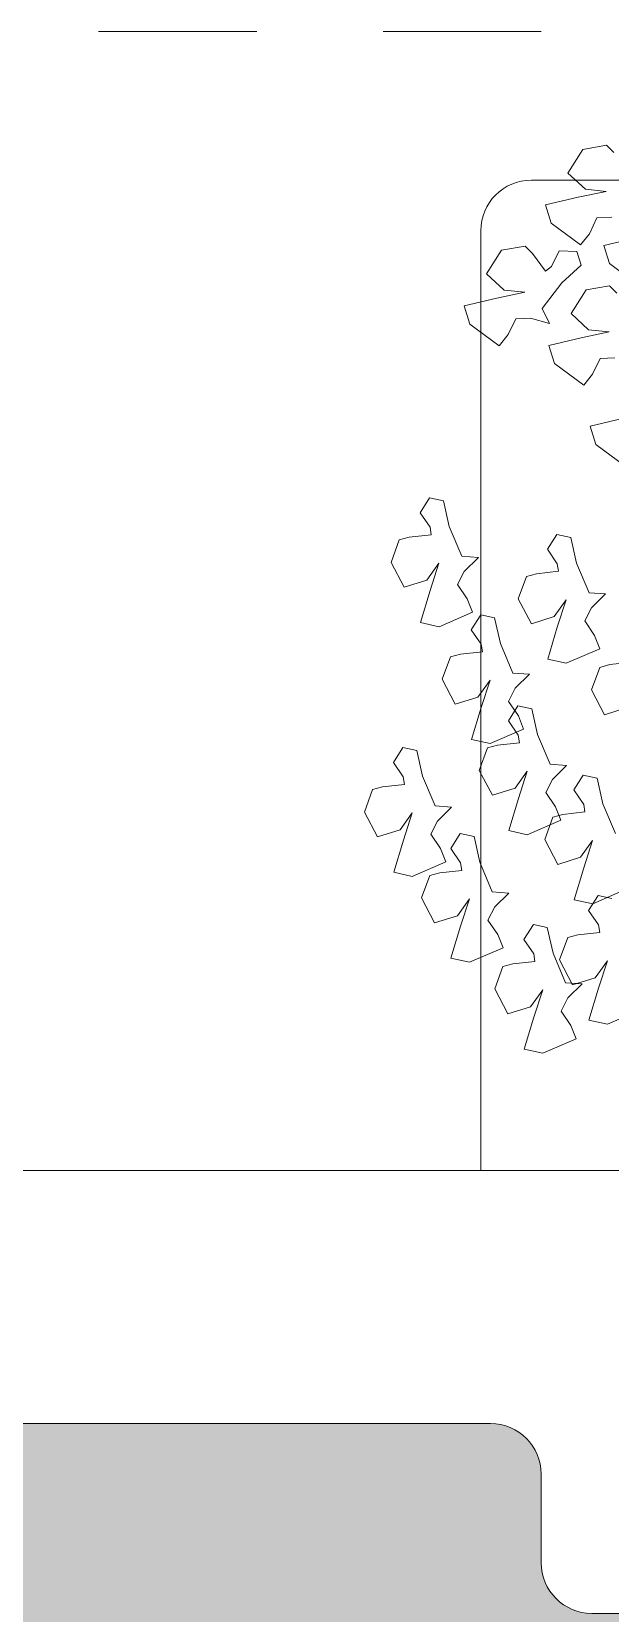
# Model space of a CAD drawing. Header units: metres. Extents: x 8 to 2416, y -346 to 476.
# Drawn here: x 212.309 to 212.767, y -173.763 to -172.513 of the extents above; entities that cross this region are included whole.
import ezdxf

# ---------------------------------------------------------------- set-up
doc = ezdxf.new("R2010")
doc.units = ezdxf.units.M
doc.linetypes.add('0', pattern=[0])
doc.linetypes.add('HIDDEN2', pattern=[0.1875, 0.125, -0.0625])
doc.layers.get('0').update_dxf_attribs({"color": 250, "linetype": '0', "lineweight": 20})
for name, color, linetype, lineweight in [('A-WALL', 250, 'Continuous', 20), ('ARBOLES', 86, 'Continuous', 0), ('baños', 140, 'Continuous', 0), ('muros bajitos', 252, 'Continuous', 5), ('SE-3', 253, 'Continuous', 5)]:
    doc.layers.add(name, color=color, linetype=linetype, lineweight=lineweight)
doc.layers.add('Techos 1', color=7, linetype='HIDDEN2', lineweight=9, true_color=0x42391a)
doc.styles.get("Standard").update_dxf_attribs({"font": 'arial.ttf', "height": 0.1875})

# ---------------------------------------------------------------- blocks, each defined once
blk = doc.blocks.new('TREES')
at = {"layer": 'ARBOLES', "color": 252, "true_color": 0x8da178}
for p, q in [((-0.1253454793259687, 0.1118359335855375), (-0.131565880013834, 0.1101279194040853)), ((-0.1231929658290885, 0.1100569344368516), (-0.1253454793259687, 0.1118359335855375)), ((-0.131565880013834, 0.1101279194040853), (-0.1349833937221618, 0.1033948055889189)), ((-0.1349833937221618, 0.1033948055889189), (-0.1298804871638457, 0.09949959770152067)), ((-0.124281774548622, 0.09946074224253615), (-0.1316592931886317, 0.09716844623826454)), ((-0.1298804871638457, 0.09949959770152067), (-0.124281774548622, 0.09946074224253615)), ((-0.1316592931886317, 0.09716844623826454), (-0.1401939297807863, 0.09429186841117349)), ((-0.1401939297807863, 0.09429186841117349), (-0.138203138691315, 0.08956530646816291)), ((-0.138203138691315, 0.08956530646816291), (-0.1297906006839741, 0.08447538125489812)), ((-0.1276848191724444, 0.08769598640258175), (-0.1260641580642375, 0.09210458292539658)), ((-0.1260641580642375, 0.09210458292539658), (-0.1221328385425713, 0.09265673523996681)), ((-0.1297906006839741, 0.08447538125489812), (-0.1276848191724444, 0.08769598640258175)), ((-0.1150084054564318, 0.08779495009083066), (-0.1235430420485863, 0.0849183722637396)), ((-0.1508316877594049, 0.08103917971138941), (-0.1542492014677328, 0.07430606589622307)), ((-0.1446112870715397, 0.08274719389284163), (-0.1508316877594049, 0.08103917971138941)), ((-0.1424587735746594, 0.08096819474415573), (-0.1446112870715397, 0.08274719389284163)), ((-0.1385058768057325, 0.07650804098359948), (-0.1424587735746594, 0.08096819474415573)), ((-0.1354082304213931, 0.08237103706399979), (-0.1370288915295999, 0.07796244054118501)), ((-0.1306467684343256, 0.0826180175169619), (-0.1354082304213931, 0.08237103706399979)), ((-0.1291591443235119, 0.07908608111998688), (-0.1306467684343256, 0.0826180175169619)), ((-0.1235430420485863, 0.0849183722637396), (-0.121552250959115, 0.08019181032072903)), ((-0.1370288915295999, 0.07796244054118501), (-0.1385058768057325, 0.07650804098359948)), ((-0.1338809824879839, 0.07382016042099382), (-0.1291591443235119, 0.07908608111998688)), ((-0.121552250959115, 0.08019181032072903), (-0.1131397129517742, 0.07510188510746424)), ((-0.1542492014677328, 0.07430606589622307), (-0.1491462949094166, 0.0704108580088248)), ((-0.1384446757358767, 0.06647679466244194), (-0.1338809824879839, 0.07382016042099382)), ((-0.1271820435208299, 0.07257213154304804), (-0.1305995572291577, 0.0658390177278817)), ((-0.1209616428329646, 0.07428014572450026), (-0.1271820435208299, 0.07257213154304804)), ((-0.1188091293360843, 0.07250114657581436), (-0.1209616428329646, 0.07428014572450026)), ((-0.1435475822941929, 0.07037200254984027), (-0.1509251009342027, 0.06807970654556866)), ((-0.1491462949094166, 0.0704108580088248), (-0.1435475822941929, 0.07037200254984027)), ((-0.1509251009342027, 0.06807970654556866), (-0.1594597375263572, 0.06520312871847761)), ((-0.1594597375263572, 0.06520312871847761), (-0.1574689464368859, 0.06047656677546703)), ((-0.1361269091596619, 0.06263968640385886), (-0.1384446757358767, 0.06647679466244194)), ((-0.1305995572291577, 0.0658390177278817), (-0.1254966506708416, 0.06194380984048342)), ((-0.1574689464368859, 0.06047656677546703), (-0.149056408429545, 0.05538664156220224)), ((-0.1469506269180153, 0.05860724670988587), (-0.1453299658098085, 0.06301584323270071)), ((-0.1453299658098085, 0.06301584323270071), (-0.1413986462881422, 0.06356799554727094)), ((-0.1413986462881422, 0.06356799554727094), (-0.1361269091596619, 0.06263968640385886)), ((-0.1198979380556179, 0.0619049543814989), (-0.1272754566956276, 0.05961265837722729)), ((-0.1254966506708416, 0.06194380984048342), (-0.1198979380556179, 0.0619049543814989)), ((-0.149056408429545, 0.05538664156220224), (-0.1469506269180153, 0.05860724670988587)), ((-0.1272754566956276, 0.05961265837722729), (-0.1358100932877822, 0.05673608055013624)), ((-0.1358100932877822, 0.05673608055013624), (-0.1338193021983108, 0.05200951860712566)), ((-0.1338193021983108, 0.05200951860712566), (-0.12540676419097, 0.04691959339386087)), ((-0.1233009826794403, 0.0501401985415445), (-0.1216803215712334, 0.05454879506435933)), ((-0.1216803215712334, 0.05454879506435933), (-0.1177490020495672, 0.05510094737892957)), ((-0.12540676419097, 0.04691959339386087), (-0.1233009826794403, 0.0501401985415445)), ((-0.1141239472166152, 0.03897036576243884), (-0.1226585838087697, 0.03609378793534779)), ((-0.1226585838087697, 0.03609378793534779), (-0.1206677927192984, 0.03136722599233721)), ((-0.1206677927192984, 0.03136722599233721), (-0.1122552547119575, 0.02627730077907242)), ((-0.1638898060572453, 0.01285889075693661), (-0.1660566457042757, 0.008611853490501253)), ((-0.1600872473575073, 0.01238124282969613), (-0.1638898060572453, 0.01285889075693661)), ((-0.1660566457042757, 0.008611853490501253), (-0.1630490196745857, 0.005004021538461301)), ((-0.157887745340101, 0.005659050677207816), (-0.1600872473575073, 0.01238124282969613)), ((-0.1630490196745857, 0.005004021538461301), (-0.1625279653485302, 0.002997714989522088)), ((-0.1538100506678606, -0.001964906489822754), (-0.157887745340101, 0.005659050677207816)), ((-0.1288383414662516, 0.006287142908515952), (-0.1310051811132819, 0.002040105642080597)), ((-0.1250357827665135, 0.005809494981275476), (-0.1288383414662516, 0.006287142908515952)), ((-0.1228362807491072, -0.0009126971712128396), (-0.1250357827665135, 0.005809494981275476)), ((-0.170983935398933, 0.0008298510534278936), (-0.172614952071704, -0.005411181054707725)), ((-0.16836702019442, 0.001804482849372124), (-0.170983935398933, 0.0008298510534278936)), ((-0.1625279653485302, 0.002997714989522088), (-0.16836702019442, 0.001804482849372124)), ((-0.1310051811132819, 0.002040105642080597), (-0.127997555083592, -0.001567726309959355)), ((-0.1493281341507492, -0.001876215884069776), (-0.1538100506678606, -0.001964906489822754)), ((-0.1527679420157496, -0.005977519587701291), (-0.1493281341507492, -0.001876215884069776)), ((-0.1274765007575364, -0.003574032858898568), (-0.1333155556034262, -0.004767264999048532)), ((-0.127997555083592, -0.001567726309959355), (-0.1274765007575364, -0.003574032858898568)), ((-0.1187585860768668, -0.00853665433824341), (-0.1228362807491072, -0.0009126971712128396)), ((-0.172614952071704, -0.005411181054707725), (-0.1684926613153618, -0.01173739165148435)), ((-0.1625678590526954, -0.0092657488825435), (-0.1597348529305272, -0.004436549258763606)), ((-0.1597348529305272, -0.004436549258763606), (-0.1614384256778393, -0.01197181582004112)), ((-0.1542554238454065, -0.009658218321143136), (-0.1527679420157496, -0.005977519587701291)), ((-0.1359324708079392, -0.005741896794992762), (-0.1375634874807102, -0.01198292890312838)), ((-0.1333155556034262, -0.004767264999048532), (-0.1359324708079392, -0.005741896794992762)), ((-0.1142766695597555, -0.008447963732490432), (-0.1187585860768668, -0.00853665433824341)), ((-0.1177164774247558, -0.01254926743612195), (-0.1142766695597555, -0.008447963732490432)), ((-0.1684926613153618, -0.01173739165148435), (-0.1625678590526954, -0.0092657488825435)), ((-0.1614384256778393, -0.01197181582004112), (-0.1632145544996927, -0.02080131683446068)), ((-0.1512477978157166, -0.01326605027318309), (-0.1542554238454065, -0.009658218321143136)), ((-0.1375634874807102, -0.01198292890312838), (-0.133441196724368, -0.01830913949990501)), ((-0.1275163944617016, -0.01583749673096416), (-0.1246833883395334, -0.01100829710718426)), ((-0.1246833883395334, -0.01100829710718426), (-0.1263869610868455, -0.01854356366846177)), ((-0.1192039592544127, -0.01622996616956379), (-0.1177164774247558, -0.01254926743612195)), ((-0.1581258362397491, -0.02144052214885608), (-0.1495115626980284, -0.01670001313082919)), ((-0.1495115626980284, -0.01670001313082919), (-0.1512477978157166, -0.01326605027318309)), ((-0.133441196724368, -0.01830913949990501), (-0.1275163944617016, -0.01583749673096416)), ((-0.1161963332247228, -0.01983779812160374), (-0.1192039592544127, -0.01622996616956379)), ((-0.1632145544996927, -0.02080131683446068), (-0.1581258362397491, -0.02144052214885608)), ((-0.1472389183250453, -0.01717749909571961), (-0.1494057579720757, -0.02142453636215497)), ((-0.1434363596253073, -0.01765514702296009), (-0.1472389183250453, -0.01717749909571961)), ((-0.1412368576079009, -0.0243773391754484), (-0.1434363596253073, -0.01765514702296009)), ((-0.1263869610868455, -0.01854356366846177), (-0.1281630899086989, -0.02737306468288134)), ((-0.1144600981070346, -0.02327176097924985), (-0.1161963332247228, -0.01983779812160374)), ((-0.1494057579720757, -0.02142453636215497), (-0.1463981319423857, -0.02503236831419492)), ((-0.1463981319423857, -0.02503236831419492), (-0.1458770776163302, -0.02703867486313413)), ((-0.1371591629356606, -0.03200129634247897), (-0.1412368576079009, -0.0243773391754484)), ((-0.1230743716487553, -0.02801226999727674), (-0.1144600981070346, -0.02327176097924985)), ((-0.154333047666733, -0.02920653879922833), (-0.1559640643395039, -0.03544757090736395)), ((-0.15171613246222, -0.0282319070032841), (-0.154333047666733, -0.02920653879922833)), ((-0.1458770776163302, -0.02703867486313413), (-0.15171613246222, -0.0282319070032841)), ((-0.1281630899086989, -0.02737306468288134), (-0.1230743716487553, -0.02801226999727674)), ((-0.1140132883429185, -0.02827948972970193), (-0.1156443050156895, -0.03452052183783755)), ((-0.1113963731384055, -0.0273048579337577), (-0.1140132883429185, -0.02827948972970193)), ((-0.1055573182925157, -0.02611162579360773), (-0.1113963731384055, -0.0273048579337577)), ((-0.1326772464185492, -0.031912605736726), (-0.1371591629356606, -0.03200129634247897)), ((-0.1361170542835496, -0.03601390944035751), (-0.1326772464185492, -0.031912605736726)), ((-0.1559640643395039, -0.03544757090736395), (-0.1518417735831618, -0.04177378150414057)), ((-0.1459169713204954, -0.03930213873519972), (-0.1430839651983272, -0.03447293911141983)), ((-0.1430839651983272, -0.03447293911141983), (-0.1447875379456393, -0.04200820567269734)), ((-0.1376045361132065, -0.03969460817379936), (-0.1361170542835496, -0.03601390944035751)), ((-0.1156443050156895, -0.03452052183783755), (-0.1115220142593473, -0.04084673243461417)), ((-0.1518417735831618, -0.04177378150414057), (-0.1459169713204954, -0.03930213873519972)), ((-0.1447875379456393, -0.04200820567269734), (-0.1465636667674927, -0.0508377066871169)), ((-0.1345969100835165, -0.04330244012583931), (-0.1376045361132065, -0.03969460817379936)), ((-0.1349718670858495, -0.04066274219038912), (-0.1371387067328799, -0.04490977945682448)), ((-0.1311693083861115, -0.0411403901176296), (-0.1349718670858495, -0.04066274219038912)), ((-0.1289698063687051, -0.04786258227011791), (-0.1311693083861115, -0.0411403901176296)), ((-0.1115220142593473, -0.04084673243461417), (-0.1055972119966809, -0.03837508966567332)), ((-0.1414749485075491, -0.0514769120015123), (-0.1328606749658284, -0.04673640298348541)), ((-0.1371387067328799, -0.04490977945682448), (-0.1341310807031899, -0.04851761140886443)), ((-0.1328606749658284, -0.04673640298348541), (-0.1345969100835165, -0.04330244012583931)), ((-0.1465636667674927, -0.0508377066871169), (-0.1414749485075491, -0.0514769120015123)), ((-0.1336100263771344, -0.05052391795780364), (-0.1394490812230242, -0.05171715009795361)), ((-0.1341310807031899, -0.04851761140886443), (-0.1336100263771344, -0.05052391795780364)), ((-0.1248921116964648, -0.05548653943714849), (-0.1289698063687051, -0.04786258227011791)), ((-0.1647550369440225, -0.05473328695675687), (-0.1669218765910528, -0.05898032422319223)), ((-0.1609524782442844, -0.05521093488399735), (-0.1647550369440225, -0.05473328695675687)), ((-0.1587529762268781, -0.06193312703648567), (-0.1609524782442844, -0.05521093488399735)), ((-0.1420659964275372, -0.05269178189389784), (-0.1436970131003081, -0.05893281400203346)), ((-0.1394490812230242, -0.05171715009795361), (-0.1420659964275372, -0.05269178189389784)), ((-0.1669218765910528, -0.05898032422319223), (-0.1639142505613629, -0.06258815617523218)), ((-0.1436970131003081, -0.05893281400203346), (-0.139574722343966, -0.06525902459881008)), ((-0.1336499200812996, -0.06278738182986923), (-0.1308169139591314, -0.05795818220608934)), ((-0.1308169139591314, -0.05795818220608934), (-0.1325204867064435, -0.06549344876736685)), ((-0.1253374848740107, -0.06317985126846887), (-0.1238500030443538, -0.05949915253502702)), ((-0.1204101951793534, -0.05539784883139551), (-0.1248921116964648, -0.05548653943714849)), ((-0.1238500030443538, -0.05949915253502702), (-0.1204101951793534, -0.05539784883139551)), ((-0.1156868319872392, -0.057555636346204), (-0.1178536716342695, -0.06180267361263936)), ((-0.1118842732875011, -0.05803328427344448), (-0.1156868319872392, -0.057555636346204)), ((-0.1096847712700948, -0.0647554764259328), (-0.1118842732875011, -0.05803328427344448)), ((-0.1639142505613629, -0.06258815617523218), (-0.1633931962353073, -0.0645944627241714)), ((-0.1546752815546378, -0.06955708420351624), (-0.1587529762268781, -0.06193312703648567)), ((-0.139574722343966, -0.06525902459881008), (-0.1336499200812996, -0.06278738182986923)), ((-0.1223298588443207, -0.06678768322050882), (-0.1253374848740107, -0.06317985126846887)), ((-0.1178536716342695, -0.06180267361263936), (-0.1148460456045796, -0.06541050556467931)), ((-0.1718491662857102, -0.06676232666026559), (-0.1734801829584811, -0.07300335876840121)), ((-0.1692322510811972, -0.06578769486432136), (-0.1718491662857102, -0.06676232666026559)), ((-0.1633931962353073, -0.0645944627241714), (-0.1692322510811972, -0.06578769486432136)), ((-0.1325204867064435, -0.06549344876736685), (-0.1342966155282969, -0.07432294978178641)), ((-0.1205936237266326, -0.07022164607815493), (-0.1223298588443207, -0.06678768322050882)), ((-0.114324991278524, -0.06741681211361852), (-0.1201640461244138, -0.06861004425376849)), ((-0.1148460456045796, -0.06541050556467931), (-0.114324991278524, -0.06741681211361852)), ((-0.1056070765978545, -0.07237943359296337), (-0.1096847712700948, -0.0647554764259328)), ((-0.1634330899394725, -0.07685792659623698), (-0.1606000838173043, -0.07202872697245709)), ((-0.1606000838173043, -0.07202872697245709), (-0.1623036565646164, -0.0795639935337346)), ((-0.1501933650375264, -0.06946839359776326), (-0.1546752815546378, -0.06955708420351624)), ((-0.1536331729025268, -0.07356969730139477), (-0.1501933650375264, -0.06946839359776326)), ((-0.1292078972683533, -0.07496215509618182), (-0.1205936237266326, -0.07022164607815493)), ((-0.1227809613289269, -0.06958467604971272), (-0.1244119780016978, -0.07582570815784834)), ((-0.1201640461244138, -0.06861004425376849), (-0.1227809613289269, -0.06958467604971272)), ((-0.1734801829584811, -0.07300335876840121), (-0.169357892202139, -0.07932956936517783)), ((-0.1551206547321837, -0.07725039603483662), (-0.1536331729025268, -0.07356969730139477)), ((-0.1472389183250453, -0.0763232297315057), (-0.1494057579720757, -0.08057026699794105)), ((-0.1434363596253073, -0.07680087765874617), (-0.1472389183250453, -0.0763232297315057)), ((-0.1342966155282969, -0.07432294978178641), (-0.1292078972683533, -0.07496215509618182)), ((-0.1244119780016978, -0.07582570815784834), (-0.1202896872453557, -0.08215191875462496)), ((-0.1143648849826892, -0.07968027598568411), (-0.111531878860521, -0.07485107636190422)), ((-0.111531878860521, -0.07485107636190422), (-0.1132354516078331, -0.08238634292318173)), ((-0.169357892202139, -0.07932956936517783), (-0.1634330899394725, -0.07685792659623698)), ((-0.1623036565646164, -0.0795639935337346), (-0.1640797853864698, -0.08839349454815416)), ((-0.1521130287024937, -0.08085822798687657), (-0.1551206547321837, -0.07725039603483662)), ((-0.1503767935848055, -0.08429219084452268), (-0.1521130287024937, -0.08085822798687657)), ((-0.1494057579720757, -0.08057026699794105), (-0.1463981319423857, -0.084178098949981)), ((-0.1412368576079009, -0.08352306981123449), (-0.1434363596253073, -0.07680087765874617)), ((-0.1202896872453557, -0.08215191875462496), (-0.1143648849826892, -0.07968027598568411)), ((-0.1589910671265263, -0.08903269986254957), (-0.1503767935848055, -0.08429219084452268)), ((-0.1463981319423857, -0.084178098949981), (-0.1458770776163302, -0.08618440549892022)), ((-0.1371591629356606, -0.09114702697826506), (-0.1412368576079009, -0.08352306981123449)), ((-0.1132354516078331, -0.08238634292318173), (-0.1150115804296865, -0.09121584393760129)), ((-0.1640797853864698, -0.08839349454815416), (-0.1589910671265263, -0.08903269986254957)), ((-0.154333047666733, -0.08835226943501441), (-0.1559640643395039, -0.09459330154315003)), ((-0.15171613246222, -0.08737763763907018), (-0.154333047666733, -0.08835226943501441)), ((-0.1458770776163302, -0.08618440549892022), (-0.15171613246222, -0.08737763763907018)), ((-0.109922862169743, -0.0918550492519967), (-0.1013085886280222, -0.0871145402339698)), ((-0.1459169713204954, -0.0984478693709858), (-0.1430839651983272, -0.09361866974720591)), ((-0.1430839651983272, -0.09361866974720591), (-0.1447875379456393, -0.1011539363084834)), ((-0.1326772464185492, -0.09105833637251208), (-0.1371591629356606, -0.09114702697826506)), ((-0.1361170542835496, -0.0951596400761436), (-0.1326772464185492, -0.09105833637251208)), ((-0.1150115804296865, -0.09121584393760129), (-0.109922862169743, -0.0918550492519967)), ((-0.1086880754808641, -0.08946672542834702), (-0.1108549151278945, -0.09371376269478238)), ((-0.1048855167811261, -0.0899443733555875), (-0.1086880754808641, -0.08946672542834702)), ((-0.1559640643395039, -0.09459330154315003), (-0.1518417735831618, -0.1009195121399267)), ((-0.1376045361132065, -0.09884033880958544), (-0.1361170542835496, -0.0951596400761436)), ((-0.1108549151278945, -0.09371376269478238), (-0.1078472890982045, -0.09732159464682233)), ((-0.1078472890982045, -0.09732159464682233), (-0.107326234772149, -0.09932790119576154)), ((-0.1518417735831618, -0.1009195121399267), (-0.1459169713204954, -0.0984478693709858)), ((-0.1447875379456393, -0.1011539363084834), (-0.1465636667674927, -0.109983437322903)), ((-0.1345969100835165, -0.1024481707616254), (-0.1376045361132065, -0.09884033880958544)), ((-0.1253197358600246, -0.09886082266621483), (-0.1274865755070549, -0.1031078599326502)), ((-0.1215171771602865, -0.09933847059345531), (-0.1253197358600246, -0.09886082266621483)), ((-0.1193176751428802, -0.1060606627459436), (-0.1215171771602865, -0.09933847059345531)), ((-0.1157822048225518, -0.1014957651318557), (-0.1174132214953227, -0.1077367972399914)), ((-0.1131652896180388, -0.1005211333359115), (-0.1157822048225518, -0.1014957651318557)), ((-0.107326234772149, -0.09932790119576154), (-0.1131652896180388, -0.1005211333359115)), ((-0.1414749485075491, -0.1106226426372984), (-0.1328606749658284, -0.1058821336192715)), ((-0.1328606749658284, -0.1058821336192715), (-0.1345969100835165, -0.1024481707616254)), ((-0.1274865755070549, -0.1031078599326502), (-0.124478949477365, -0.1067156918846901)), ((-0.1152399804706399, -0.1136846199129742), (-0.1193176751428802, -0.1060606627459436)), ((-0.1465636667674927, -0.109983437322903), (-0.1414749485075491, -0.1106226426372984)), ((-0.1297969499971993, -0.1099152305737793), (-0.1324138652017123, -0.1108898623697235)), ((-0.1239578951513094, -0.1087219984336294), (-0.1297969499971993, -0.1099152305737793)), ((-0.124478949477365, -0.1067156918846901), (-0.1239578951513094, -0.1087219984336294)), ((-0.1174132214953227, -0.1077367972399914), (-0.1132909307389806, -0.114063007836768)), ((-0.1073661284763142, -0.1115913650678271), (-0.104533122354146, -0.1067621654440472)), ((-0.104533122354146, -0.1067621654440472), (-0.1062366951014581, -0.1142974320053247)), ((-0.1324138652017123, -0.1108898623697235), (-0.1340448818744832, -0.1171308944778592)), ((-0.1107580639535285, -0.1135959293072212), (-0.1152399804706399, -0.1136846199129742)), ((-0.1141978718185289, -0.1176972330108527), (-0.1107580639535285, -0.1135959293072212)), ((-0.1132909307389806, -0.114063007836768), (-0.1073661284763142, -0.1115913650678271)), ((-0.1062366951014581, -0.1142974320053247), (-0.1080128239233115, -0.1231269330197443)), ((-0.1340448818744832, -0.1171308944778592), (-0.1299225911181411, -0.1234571050746358)), ((-0.1239977888554746, -0.1209854623056949), (-0.1211647827333064, -0.116156262681915)), ((-0.1211647827333064, -0.116156262681915), (-0.1228683554806185, -0.1236915292431926)), ((-0.1156853536481858, -0.1213779317442946), (-0.1141978718185289, -0.1176972330108527)), ((-0.1029241056633679, -0.1237661383341397), (-0.09430983212164717, -0.1190256293161128)), ((-0.1299225911181411, -0.1234571050746358), (-0.1239977888554746, -0.1209854623056949)), ((-0.1126777276184958, -0.1249857636963345), (-0.1156853536481858, -0.1213779317442946)), ((-0.1080128239233115, -0.1231269330197443), (-0.1029241056633679, -0.1237661383341397)), ((-0.1228683554806185, -0.1236915292431926), (-0.1246444843024719, -0.1325210302576121)), ((-0.1109414925008076, -0.1284197265539807), (-0.1126777276184958, -0.1249857636963345)), ((-0.1195557660425284, -0.1331602355720075), (-0.1109414925008076, -0.1284197265539807)), ((-0.1246444843024719, -0.1325210302576121), (-0.1195557660425284, -0.1331602355720075))]:
    blk.add_line(p, q, dxfattribs=at)
blk = doc.blocks.new('PL BASE 2N NASAS 09')
at = {"layer": 'A-WALL'}
blk.add_line((162.0878462222163, -5.211729141267413), (163.157546288995, -5.211728207613033), dxfattribs=at)
blk.add_lwpolyline([(162.8975463272299, -5.451728172700243), (162.8975463272299, -5.521728172700445, -0.4142135623730371), (162.8575463272299, -5.561728172700445), (162.78754632723, -5.561728172700445, -0.4142135623728869), (162.74754632723, -5.521728172700473), (162.74754632723, -5.451728172700189, 0.4142135623729301), (162.70754632723, -5.411728172700212), (162.0878461997877, -5.411727950608562, -0.4142135623730551), (162.0478462141232, -5.371727936273138), (162.047846257129, -5.251729126931971)], format="xyb", dxfattribs=at)
at = {"layer": 'muros bajitos'}
for p, q in [((169.9559667316794, -4.429132702883486), (162.739757291299, -4.429132702883486)), ((162.699757291299, -5.211728172700241), (162.699757291299, -4.469132702883486))]:
    blk.add_line(p, q, dxfattribs=at)
blk.add_arc((162.739757291299, -4.469132702883486), 0.04, 90, 180, dxfattribs=at)
at = {"layer": 'Techos 1'}
blk.add_line((157.447546261613, -4.311728172737816), (185.4975462980297, -4.311728172737475), dxfattribs=at)
at = {"layer": 'baños', "linetype": 'Continuous', "flags": 8}
for tag, p in [('MODELNUMBER', (167.1329024166141, -5.630616461235325, 2.857834639711941e-07)), ('TRADENAME', (167.1329024166694, -5.630658418648187, 2.857834639711941e-07)), ('MATERIAL', (167.132902416781, -5.630742991131916, 2.857834639711941e-07)), ('PRODUCT', (167.1329024167253, -5.630700704890165, 2.857834639711941e-07)), ('MODELNUMBER', (168.3076463902173, -5.630616461235325, 2.857834639711941e-07)), ('TRADENAME', (168.3076463902726, -5.630658418648187, 2.857834639711941e-07)), ('MATERIAL', (168.3076463903842, -5.630742991131916, 2.857834639711941e-07)), ('PRODUCT', (168.3076463903285, -5.630700704890165, 2.857834639711941e-07))]:
    blk.add_attdef(tag, p, '', height=2.537174511142602e-05, rotation=180.0000755047861, dxfattribs=at)
blk = doc.blocks.new('PL MUEBLES 2N NASAS 09')
blk.add_blockref('PL BASE 2N NASAS 09', (49.91427858474094, 62.7170073077223))
at = {"layer": 'ARBOLES', "xscale": 2.935254890295517, "yscale": 2.935254890295517, "zscale": 2.935254890295517, "rotation": 354.6252016265699}
blk.add_blockref('TREES', (213.049011902614, 57.95418777302794), dxfattribs=at)

msp = doc.modelspace()

# ---------------------------------------------------------------- hatches: boundary and pattern name
at = {"layer": 'SE-3', "true_color": 0xffc78f, "transparency": 33554483}
h = msp.add_hatch(color=31, dxfattribs=at)
h.dxf.hatch_style = 1
edge = h.paths.add_edge_path()
edge.add_arc((208.5818248827703, -173.6832251011051), 0.07000000000000739, 90.00000000001171, 179.9999999999767, ccw=False)
edge.add_line((208.5818248827703, -173.6132251011051), (209.1718249489104, -173.6132251011051))
edge.add_arc((209.1710773221356, -173.5714201704058), 0.04181161533084772, 271.0245512269245, 372.9533746689038)
edge.add_line((209.2118249489104, -173.562047759361), (209.2118249489104, -173.4532251011051))
edge.add_arc((209.1718249489104, -173.4532251011051), 0.03999999999996362, 0, 90.00000000004071)
edge.add_line((209.1718249489104, -173.4132251011052), (212.0518249426377, -173.4132251018434))
edge.add_arc((212.0518249429139, -173.4532251028549), 0.04000000101152068, 90.00000039554904, 179.9999993997963)
edge.add_line((212.0118249419024, -173.4532251024359), (212.0118249419024, -173.5732251011525))
edge.add_arc((212.0518249419024, -173.5732251011524), 0.04000000000004889, 180.0000000000407, 270.0000000040711)
edge.add_line((212.0518249419053, -173.6132251011525), (212.6718249119679, -173.613225101108))
edge.add_arc((212.6718249119708, -173.6532251011079), 0.03999999999996362, -4.069988790433854e-11, 90.00000000415253, ccw=False)
edge.add_line((212.7118249119708, -173.6532251011079), (212.7118249428938, -178.0732748387395))
edge.add_arc((212.7518249119709, -178.073225101105), 0.0400000000000024, 180.0712439318108, 265.8405467224592)
edge.add_line((212.7489236157504, -178.1131197433548), (212.821824911971, -178.113225101105))
edge.add_arc((212.8218249119709, -178.073225101105), 0.04000000000004889, 270.0000000000407, 359.9999999999186)
edge.add_line((212.861824911971, -178.073225101105), (212.8617969129901, -179.1017287273118))
edge.add_arc((212.8218249119712, -179.1032251011052), 0.03999999999980439, 2.143897821453419, 90.00000000028498)
edge.add_line((212.821824911971, -179.0632251011054), (212.7518249119709, -179.0632251011054))
edge.add_arc((212.751824911971, -179.1032251011055), 0.04000000000002046, 90.00000000004071, 177.6870260030626)
edge.add_line((212.7118575006871, -179.1016107791837), (212.711824911971, -179.1732251011393))
edge.add_arc((212.6718249119709, -179.1732251011393), 0.04000000000007731, 279.36270235509926, 359.9999999999186, ccw=False)
edge.add_line((212.678332260053, -179.2126922320325), (208.5818248827667, -179.2132250990873))
edge.add_arc((208.5818248827667, -179.1432250990872), 0.0700000000000216, 180, 269.99999999997675, ccw=False)
edge.add_line((208.5118248827667, -179.1432250990872), (208.5118248827703, -173.6832251011051))
h = msp.add_hatch(color=31, dxfattribs=at)
h.dxf.hatch_style = 1
edge = h.paths.add_edge_path()
edge.add_arc((212.9018249119709, -173.6532251011052), 0.04000000000004889, 90.0000000000407, 179.9999999999593, ccw=False)
edge.add_line((212.9018249119709, -173.6132251011051), (213.1218249216633, -173.6132251011052))
edge.add_line((213.1218249216633, -173.6132251011052), (213.1208763032689, -173.6132251011052))
edge.add_line((213.1208763032689, -173.6132251011052), (213.1192272403536, -173.6132251011052))
edge.add_line((213.1192272403536, -173.6132251011052), (213.7971352352468, -173.6133320989545))
edge.add_line((213.7971352352468, -173.6133320989545), (213.7989244279217, -173.6132251011052))
edge.add_line((213.7989244279217, -173.6132251011052), (213.8018409819352, -173.6132249896391))
edge.add_line((213.8018409819352, -173.6132249896391), (214.1218540061271, -173.6132251624736))
edge.add_line((214.1218540061271, -173.6132251624736), (214.1228309719497, -173.6132251011052))
edge.add_line((214.1228309719497, -173.6132251011052), (214.1242300156489, -173.6132251011052))
edge.add_line((214.1242300156489, -173.6132251011052), (214.7971188249514, -173.6133321418463))
edge.add_line((214.7971188249514, -173.6133321418463), (214.8005784484149, -173.6132056755993))
edge.add_line((214.8005784484149, -173.6132056755993), (214.8017581389176, -173.6132250453721))
edge.add_line((214.8017581389176, -173.6132250453721), (215.0218249119709, -173.6132251011051))
edge.add_arc((215.0218249119709, -173.6532251011052), 0.04000000000004889, 8.139977580867708e-11, 89.9999999999186, ccw=False)
edge.add_line((215.0618249119709, -173.6532251011051), (215.061824911969, -175.5432251011052))
edge.add_line((215.061824911969, -175.5432251011052), (215.0618249119715, -175.7126114475878))
edge.add_line((215.0618249119715, -175.7126114475878), (214.5828577646944, -175.7126114475878))
edge.add_line((214.5828577646944, -175.7126114475878), (214.5918249119707, -175.7132251011051))
edge.add_line((214.5918249119707, -175.7132251011051), (215.0618249119715, -175.7132251011051))
edge.add_line((215.0618249119715, -175.7132251011051), (215.061824911969, -175.7832251011051))
edge.add_line((215.061824911969, -175.7832251011051), (215.061824911969, -177.0932251011054))
edge.add_arc((214.991824911969, -177.0932251011054), 0.06999999999999318, -90, 0, ccw=False)
edge.add_line((214.991824911969, -177.1632251011054), (213.9318249119699, -177.163225101105))
edge.add_arc((213.9318249119709, -177.093225101105), 0.06999999999996476, 180, 269.9999999991625, ccw=False)
edge.add_line((213.861824911971, -177.093225101105), (213.861824767194, -175.9082453487083))
edge.add_arc((213.8296971013771, -175.8971485265893), 0.03399009226202149, 340.9452049170024, 446.4108854313791)
edge.add_line((213.8318249119707, -175.8632251011423), (213.7918249119706, -175.8632251011423))
edge.add_arc((213.7918247663053, -175.8932251011426), 0.03000000000063899, 89.9997217997759, 180.0000033921574)
edge.add_line((213.7618247663046, -175.8932251029187), (213.761824911971, -177.093225101105))
edge.add_arc((213.691824911971, -177.093225101105), 0.06999999999999318, -90, 2.319211489520967e-11, ccw=False)
edge.add_line((213.691824911971, -177.163225101105), (212.9318249119672, -177.1632251011054))
edge.add_arc((212.9318249119672, -177.0932251011055), 0.06999999999996476, 179.9999999999535, 270, ccw=False)
edge.add_line((212.8618249119672, -177.0932251011054), (212.8618249119708, -176.003148768688))
edge.add_arc((212.9018248391378, -176.0032251011424), 0.04000000000002855, 92.03118935277882, 179.8906617467565, ccw=False)
edge.add_line((212.900407098466, -175.9632502338956), (212.9331866057254, -175.9631941587591))
edge.add_arc((212.9318243819005, -175.933224002646), 0.03000109849977739, 272.6024553676937, 353.2559462501454)
edge.add_line((212.9616178922943, -175.9367471616841), (212.9618246946091, -175.8930069675346))
edge.add_arc((212.9318243864869, -175.893226210366), 0.03000110922695331, 0.4187112096586096, 89.99915590251169)
edge.add_line((212.9318248284717, -175.8632251011423), (212.9018248391377, -175.8632251011423))
edge.add_arc((212.9018248391377, -175.8232251011423), 0.03999999999996362, 179.9999826330926, 270, ccw=False)
edge.add_line((212.8618248391377, -175.8232250890179), (212.8618249119706, -174.7032251011054))
edge.add_arc((212.8218249119706, -174.7032251011054), 0.03999999999996362, 0, 90.00000000004071)
edge.add_line((212.8218249119706, -174.6632251011054), (212.751824911971, -174.6632251011054))
edge.add_arc((212.7518249119711, -174.7032251011055), 0.04000000000007731, 90.00000000004071, 179.9999999998779)
edge.add_line((212.711824911971, -174.7032251011054), (212.711824911971, -173.7232251011054))
edge.add_arc((212.7518249119709, -173.7232251011054), 0.03999999999996362, 180, 270.0000000000814)
edge.add_line((212.751824911971, -173.7632251011053), (212.8253278851153, -173.7630714206236))
edge.add_arc((212.8218249119709, -173.7232251011054), 0.03999999999999942, 275.0240752585449, 360)
edge.add_line((212.8618249119709, -173.7232251011054), (212.8618249119709, -173.6532251011052))

# ---------------------------------------------------------------- block references
msp.add_blockref('PL MUEBLES 2N NASAS 09', (0.05000000000003979, -230.9185042361272))

doc.saveas('drawing.dxf')
